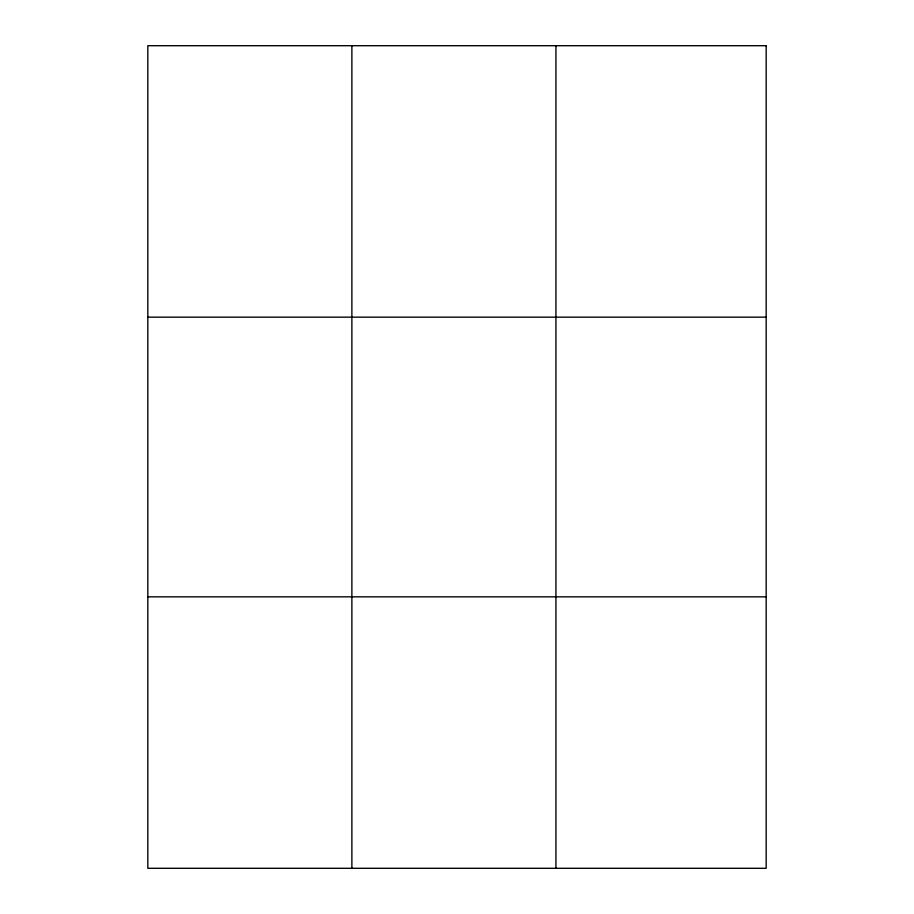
<?xml version="1.0" encoding="UTF-8"?>
<svg xmlns="http://www.w3.org/2000/svg" width="914" height="914" viewBox="0 0 914 914"><rect width="100%" height="100%" fill="white"/><g stroke="black" fill="none" stroke-linecap="round" stroke-linejoin="round"><path stroke-width="1.37" d="M351.879 45.7L351.879 868.3M555.929 45.7L555.929 868.3M147.828 317.158L766.172 317.158M147.828 596.842L766.172 596.842M766.172 45.7L766.172 868.3L147.828 868.3L147.828 45.7L766.172 45.7"/></g></svg>
